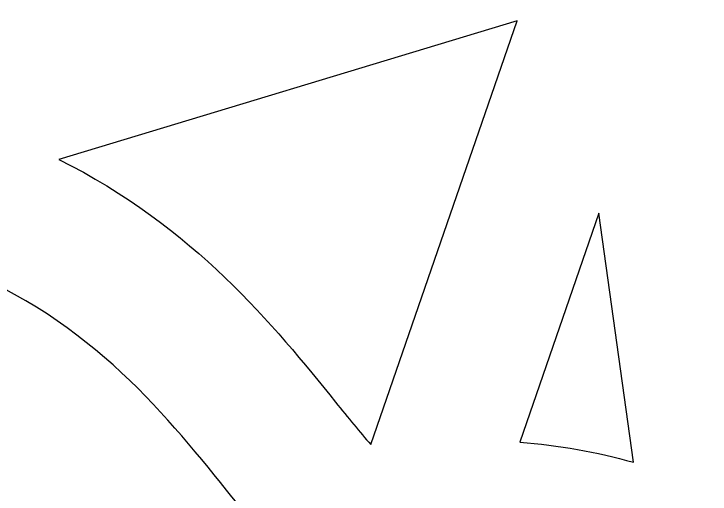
# Model space of a CAD drawing. Header units: centimetres. Extents: x -11 to 11, y -68 to 67.
# Drawn here: x 5.228 to 6.016, y -28.989 to -28.445 of the extents above; entities that cross this region are included whole.
import ezdxf

# ---------------------------------------------------------------- set-up
doc = ezdxf.new("R2010")
doc.units = ezdxf.units.CM
doc.header["$MEASUREMENT"] = 0
doc.layers.add('Layer 1', color=7, linetype='Continuous')

msp = doc.modelspace()

# ---------------------------------------------------------------- linework, layer by layer
at = {"layer": 'Layer 1', "color": 250}
for points, knots in [([(11.23119, 67.4996), (11.23119, 67.4996), (11.23119, 67.49999), (11.23119, 67.49999), (11.23119, 67.49999), (11.23119, 67.49999), (-11.25, 67.49999), (-11.25, 67.49999), (-11.25, 67.49999), (-11.25, 67.49999), (-11.25, 22.82991), (-11.25, 22.82991), (-11.25, 22.82991), (-11.25, 22.82991), (-11.25, 22.65116), (-11.25, 22.65116), (-11.25, 22.65116), (-11.25, 22.65116), (-11.25, 22.52506), (-11.25, 22.52506), (-11.25, 22.52506), (-11.25, 22.52506), (-11.25, 22.52284), (-11.25, 22.52284), (-11.25, 22.52284), (-11.25, 22.52284), (-11.25, 22.23765), (-11.25, 22.23765), (-11.25, 22.23765), (-11.25, 22.23765), (-11.25, 22.12359), (-11.25, 22.12359), (-11.25, 22.12359), (-11.25, 22.12359), (-11.25, -22.12435), (-11.25, -22.12435), (-11.25, -22.12435), (-11.25, -22.12435), (-11.25, -22.6495), (-11.25, -22.6495), (-11.25, -22.6495), (-11.25, -22.6495), (-11.25, -66.75004), (-11.25, -66.75004), (-11.25, -66.75004), (-11.25, -66.75004), (-11.25, -67.47622), (-11.25, -67.47622), (-11.25, -67.47622), (-11.25, -67.47622), (-11.25, -67.50001), (-11.25, -67.50001), (-11.25, -67.50001), (-11.25, -67.50001), (-5.83652, -67.5), (-5.83652, -67.5), (-5.83652, -67.5), (-5.83652, -67.5), (2.7491, -67.5), (2.7491, -67.5), (2.7491, -67.5), (2.7491, -67.5), (10.49996, -67.5), (10.49996, -67.5), (10.49996, -67.5), (10.49996, -67.5), (11.24998, -67.5), (11.24998, -67.5), (11.24998, -67.5), (11.24998, -67.5), (11.24998, -66.74999), (11.24998, -66.74999), (11.24998, -66.74999), (11.24998, -66.74999), (11.24998, -63.63576), (11.24998, -63.63576), (11.24998, -63.63576), (11.24998, -63.63576), (11.24998, -58.95271), (11.24998, -58.95271), (11.24998, -58.95271), (11.24998, -58.95271), (11.24998, -53.97423), (11.24998, -53.97423), (11.24998, -53.97423), (11.24998, -53.97423), (11.24998, -41.44171), (11.24998, -41.44171), (11.24998, -41.44171), (11.24998, -41.44171), (11.24998, -33.33805), (11.24998, -33.33805), (11.24998, -33.33805), (11.24998, -33.33805), (11.24998, -30.2047), (11.24998, -30.2047), (11.24998, -30.2047), (11.24998, -30.2047), (11.24998, -22.12427), (11.24998, -22.12427), (11.24998, -22.12427), (11.24998, -22.12427), (11.2499, -22.12428), (11.2499, -22.12428), (11.2499, -22.12428), (11.2499, -22.12428), (11.2499, -19.54332), (11.2499, -19.54332), (11.2499, -19.54332), (11.2499, -19.54332), (11.2499, -15.65183), (11.2499, -15.65183), (11.2499, -15.65183), (11.2499, -15.65183), (11.2499, -6.73389), (11.2499, -6.73389), (11.2499, -6.73389), (11.2499, -6.73389), (11.2499, -6.44555), (11.2499, -6.44555), (11.2499, -6.44555), (11.2499, -6.44555), (11.2499, 0.06511), (11.2499, 0.06511), (11.2499, 0.06511), (11.2499, 0.06511), (11.2499, 7.2826), (11.2499, 7.2826), (11.2499, 7.2826), (11.2499, 7.2826), (11.2499, 10.16764), (11.2499, 10.16764), (11.2499, 10.16764), (11.2499, 10.16764), (11.2499, 15.55805), (11.2499, 15.55805), (11.2499, 15.55805), (11.2499, 15.55805), (11.2499, 22.12395), (11.2499, 22.12395), (11.2499, 22.12395), (11.2499, 22.12395), (11.24998, 22.12395), (11.24998, 22.12395), (11.24998, 22.12395), (11.24998, 22.12395), (11.24998, 44.14271), (11.24998, 44.14271), (11.24998, 44.14271), (11.24998, 44.14271), (11.24998, 45.16697), (11.24998, 45.16697), (11.24998, 45.16697), (11.24998, 45.16697), (11.24998, 49.99241), (11.24998, 49.99241), (11.24998, 49.99241), (11.24998, 49.99241), (11.24998, 50.19312), (11.24998, 50.19312), (11.24998, 50.19312), (11.24998, 50.19312), (11.24998, 51.96308), (11.24998, 51.96308), (11.24998, 51.96308), (11.24998, 51.96308), (11.24998, 52.07288), (11.24998, 52.07288), (11.24998, 52.07288), (11.24998, 52.07288), (11.24998, 52.74908), (11.24998, 52.74908), (11.24998, 52.74908), (11.24998, 52.74908), (11.24998, 52.93143), (11.24998, 52.93143), (11.24998, 52.93143), (11.24998, 52.93143), (11.24998, 67.4996), (11.24998, 67.4996), (11.24998, 67.4996), (11.24998, 67.4996), (11.23119, 67.4996), (11.23119, 67.4996)], [0, 0, 0, 0, 0.021277, 0.021277, 0.021277, 0.021277, 0.042553, 0.042553, 0.042553, 0.042553, 0.06383, 0.06383, 0.06383, 0.06383, 0.085106, 0.085106, 0.085106, 0.085106, 0.106383, 0.106383, 0.106383, 0.106383, 0.12766, 0.12766, 0.12766, 0.12766, 0.148936, 0.148936, 0.148936, 0.148936, 0.170213, 0.170213, 0.170213, 0.170213, 0.191489, 0.191489, 0.191489, 0.191489, 0.212766, 0.212766, 0.212766, 0.212766, 0.234043, 0.234043, 0.234043, 0.234043, 0.255319, 0.255319, 0.255319, 0.255319, 0.276596, 0.276596, 0.276596, 0.276596, 0.297872, 0.297872, 0.297872, 0.297872, 0.319149, 0.319149, 0.319149, 0.319149, 0.340426, 0.340426, 0.340426, 0.340426, 0.361702, 0.361702, 0.361702, 0.361702, 0.382979, 0.382979, 0.382979, 0.382979, 0.404255, 0.404255, 0.404255, 0.404255, 0.425532, 0.425532, 0.425532, 0.425532, 0.446809, 0.446809, 0.446809, 0.446809, 0.468085, 0.468085, 0.468085, 0.468085, 0.489362, 0.489362, 0.489362, 0.489362, 0.510638, 0.510638, 0.510638, 0.510638, 0.531915, 0.531915, 0.531915, 0.531915, 0.553191, 0.553191, 0.553191, 0.553191, 0.574468, 0.574468, 0.574468, 0.574468, 0.595745, 0.595745, 0.595745, 0.595745, 0.617021, 0.617021, 0.617021, 0.617021, 0.638298, 0.638298, 0.638298, 0.638298, 0.659574, 0.659574, 0.659574, 0.659574, 0.680851, 0.680851, 0.680851, 0.680851, 0.702128, 0.702128, 0.702128, 0.702128, 0.723404, 0.723404, 0.723404, 0.723404, 0.744681, 0.744681, 0.744681, 0.744681, 0.765957, 0.765957, 0.765957, 0.765957, 0.787234, 0.787234, 0.787234, 0.787234, 0.808511, 0.808511, 0.808511, 0.808511, 0.829787, 0.829787, 0.829787, 0.829787, 0.851064, 0.851064, 0.851064, 0.851064, 0.87234, 0.87234, 0.87234, 0.87234, 0.893617, 0.893617, 0.893617, 0.893617, 0.914894, 0.914894, 0.914894, 0.914894, 0.93617, 0.93617, 0.93617, 0.93617, 0.957447, 0.957447, 0.957447, 0.957447, 1, 1, 1, 1]), ([(5.79763, -28.45263), (5.79763, -28.45263), (5.63195, -28.93248), (5.63195, -28.93248), (5.63195, -28.93248), (5.61967, -28.9184), (5.6065, -28.90219), (5.59213, -28.88441), (5.59213, -28.88441), (5.52302, -28.79866), (5.43171, -28.68573), (5.27852, -28.60956), (5.27852, -28.60956), (5.27852, -28.60956), (5.79763, -28.45263), (5.79763, -28.45263)], [0, 0, 0, 0, 0.2, 0.2, 0.2, 0.2, 0.4, 0.4, 0.4, 0.4, 0.6, 0.6, 0.6, 0.6, 1, 1, 1, 1]), ([(5.46859, -28.984), (5.50111, -29.02438), (5.52926, -29.0593), (5.56045, -29.08571), (5.56045, -29.08571), (5.56516, -29.08965), (5.57029, -29.09291), (5.57564, -29.09568), (5.57564, -29.09568), (5.57564, -29.09568), (5.44851, -29.46382), (5.44851, -29.46382), (5.44851, -29.46382), (5.42409, -29.43268), (5.3971, -29.3968), (5.36829, -29.35852), (5.36829, -29.35852), (5.22772, -29.17162), (5.02989, -28.90886), (4.8006, -28.75411), (4.8006, -28.75411), (4.8006, -28.75411), (5.09445, -28.66526), (5.09445, -28.66526), (5.09445, -28.66526), (5.09964, -28.6919), (5.11808, -28.71521), (5.14528, -28.72492), (5.14528, -28.72492), (5.30609, -28.78246), (5.39615, -28.89422), (5.46859, -28.984)], [0, 0, 0, 0, 0.111111, 0.111111, 0.111111, 0.111111, 0.222222, 0.222222, 0.222222, 0.222222, 0.333333, 0.333333, 0.333333, 0.333333, 0.444444, 0.444444, 0.444444, 0.444444, 0.555556, 0.555556, 0.555556, 0.555556, 0.666667, 0.666667, 0.666667, 0.666667, 0.777778, 0.777778, 0.777778, 0.777778, 1, 1, 1, 1]), ([(5.8008, -28.92986), (5.8008, -28.92986), (5.89034, -28.67059), (5.89034, -28.67059), (5.89034, -28.67059), (5.89034, -28.67059), (5.9295, -28.95245), (5.9295, -28.95245), (5.9295, -28.95245), (5.88801, -28.94089), (5.84459, -28.93322), (5.8008, -28.92986)], [0, 0, 0, 0, 0.25, 0.25, 0.25, 0.25, 0.5, 0.5, 0.5, 0.5, 1, 1, 1, 1]), ([(5.24142, -29.4539), (5.29868, -29.53007), (5.34694, -29.59426), (5.38797, -29.63911), (5.38797, -29.63911), (5.38797, -29.63911), (5.28484, -29.93793), (5.28484, -29.93793), (5.28484, -29.93793), (5.11217, -29.6112), (4.71712, -29.13119), (4.31956, -28.89952), (4.31956, -28.89952), (4.31956, -28.89952), (4.58817, -28.81832), (4.58817, -28.81832), (4.58817, -28.81832), (4.84113, -28.92232), (5.08106, -29.24067), (5.24142, -29.4539)], [0, 0, 0, 0, 0.166667, 0.166667, 0.166667, 0.166667, 0.333333, 0.333333, 0.333333, 0.333333, 0.5, 0.5, 0.5, 0.5, 0.666667, 0.666667, 0.666667, 0.666667, 1, 1, 1, 1])]:
    msp.add_open_spline(points, degree=3, knots=knots, dxfattribs=at)

doc.saveas('drawing.dxf')
